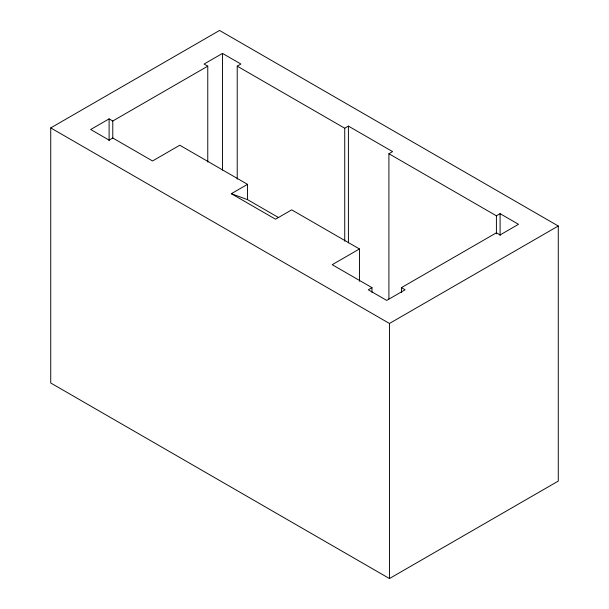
<?xml version="1.0" encoding="UTF-8"?>
<svg xmlns="http://www.w3.org/2000/svg" width="609" height="609" viewBox="0 0 609 609"><rect width="100%" height="100%" fill="white"/><g stroke="black" fill="none" stroke-linecap="round" stroke-linejoin="round"><path stroke-width="0.91" d="M50.73 127.913L219.552 30.45L558.27 226.008L558.27 481.087L389.448 578.55L50.73 382.992L50.73 127.913L389.448 323.47L558.27 226.008M207.768 162.024L207.768 66.16L112.779 121.001L109.102 118.877L90.688 129.504L109.102 140.131L112.779 138.007L152.547 160.966L179.784 145.231L247.528 184.344L247.528 199.645L278.625 217.596M237.221 179.107L237.221 66.16L240.905 64.036L222.498 53.409L204.091 64.036L207.768 66.16M359.455 281.236L359.455 248.967L291.711 209.854L275.512 219.202L231.329 193.7L247.528 184.344M237.221 66.16L344.732 128.225L348.409 126.101L392.592 151.611L388.907 153.734L388.907 298.95M359.455 248.967L332.209 264.694L371.97 287.646L371.97 292.396M371.97 287.646L368.293 289.777L386.7 300.404L405.107 289.777L401.43 287.646L401.43 292.396M388.907 153.734L496.411 215.807L500.096 213.675L518.503 224.302L500.096 234.937L496.411 232.805L401.43 287.646M231.329 193.7L247.528 199.645M500.096 213.675L500.096 235.508M496.411 215.807L496.411 233.833M389.448 323.47L389.448 578.55M348.409 126.101L348.409 242.846M344.732 128.225L344.732 241.172M222.498 53.409L222.498 170.147M112.779 121.001L112.779 138.083M109.102 118.877L109.102 140.702"/></g></svg>
